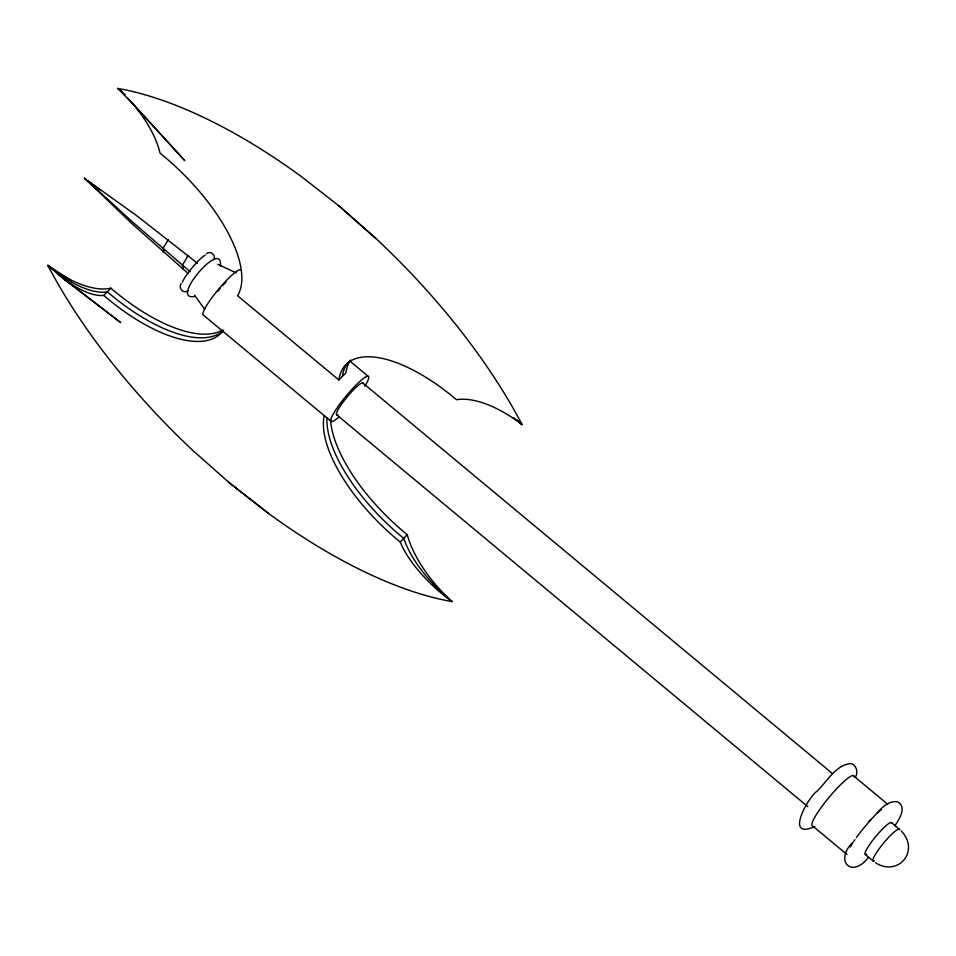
<?xml version="1.0" encoding="UTF-8"?>
<svg xmlns="http://www.w3.org/2000/svg" width="956" height="956" viewBox="0 0 956 956"><rect width="100%" height="100%" fill="white"/><g stroke="black" fill="none" stroke-linecap="round" stroke-linejoin="round"><path stroke-width="1.43" d="M190.292 271.851L132.43 221.864L84.415 178.103M213.845 259.817C216.343 255.3 210.667 250.293 206.568 253.615M88.311 181.043L136.194 215.315L197.103 262.96A28.919 4.589 -50.3 0 0 196.888 263.533M181.126 283.645C177.995 288.198 183.54 294.281 188.117 290.684M220.382 266.318C223.74 236.61 167.802 302.036 194.94 296.348M855.489 777.168C858.333 772.376 856.624 764.872 850.756 763.569C835.592 764.955 827.167 781.518 817.165 791.09C807.856 797.292 784.004 840.683 814.859 826.462M228.878 482.433L268.54 513.468A360.567 154.908 44.1 0 0 452.14 601.611A80.507 36.113 48.2 0 1 407.28 534.703A122.189 52.496 44.1 0 1 330.537 419.576M338.46 205.456L376.963 239.43A360.567 154.908 44.1 0 1 522.131 424.703A80.507 37.607 40.8 0 0 456.502 399.728A122.189 52.496 44.1 0 0 338.89 379.998L237.554 295.727A128.498 55.209 44.1 0 0 160.046 153.175A75.297 33.914 48.3 0 0 132.526 103.535L117.791 88.43A360.567 154.908 44.1 0 1 301.391 176.573L339.75 206.532L376.963 239.43M188.308 273.619L132.645 224.313L88.048 181.485M91.477 185.153L92.135 183.994L88.358 181.174M852.035 843.084C834.325 861.846 852.358 878.516 868.311 857.484M894.828 825.793C899.058 819.519 907.172 807.521 897.78 801.833C885.017 799.682 877.022 814.536 868.681 821.682M223.477 330.585A128.498 55.209 44.1 0 1 107.299 291.795A75.118 32.277 44.1 0 1 47.8 265.338L63.299 278.531A75.297 29.194 47.4 0 0 103.774 295.428L110.836 288.15A128.498 55.209 44.1 0 0 222.772 329.999M338.89 379.998L345.953 372.721A122.189 52.496 44.1 0 1 350.649 360.089M327 417.653A122.189 52.496 44.1 0 0 403.755 538.336A80.328 34.512 44.1 0 0 452.14 601.611A80.507 32.91 40.1 0 1 400.217 541.98L407.28 534.703M217.896 264.31L236.06 272.854M875.529 862.754C898.532 877.321 920.162 850.625 901.293 831.027M268.54 513.468L230.169 483.509L192.969 450.611A360.567 154.908 44.1 0 1 47.8 265.338L71.27 280.646M59.2 273.308L69.358 279.534M92.135 183.994L100.033 189.909M122.284 91.812L117.791 88.43A75.118 32.277 44.1 0 1 125.236 94.799M63.299 278.531L120.695 322.626L58.089 274.456M853.314 775.639L887.754 804.283M349.872 361.069L368.144 376.27M362.742 382.914L832.628 773.715M891.339 822.53L899.214 829.079M336.763 414.892L807.808 806.649M865.359 854.521L873.234 861.069M331.362 421.548L203.473 315.181A29.242 4.637 -50.3 0 1 216.928 291.233A29.242 4.637 -50.3 0 1 240.243 269.903M846.98 854.497L812.528 825.853A32.432 5.138 -50.3 0 1 830.167 796.025A32.432 5.138 -50.3 0 1 854.031 776.87M84.343 178.294L88.024 181.76M132.526 103.535L184.783 160.62L127.805 98.253M194.57 295.249L204.68 309.278M342.415 376.353A122.189 52.496 44.1 0 1 348.689 361.75M516.837 419.839A80.507 31.417 47.4 0 1 522.131 424.703A80.328 34.512 44.1 0 0 513.193 417.521M223.381 330.382A128.498 55.209 44.1 0 1 103.774 295.428M400.217 541.98A122.189 52.496 44.1 0 1 324.227 415.585M110.836 288.15A75.297 35.348 40.7 0 1 64.984 276.786M182.345 282.187A19.228 3.047 -50.3 0 1 192.801 266.927A19.228 3.047 -50.3 0 1 205.265 255.133M850.231 847.076A32.432 5.138 -50.3 0 1 852.836 842.798M853.588 841.639A32.432 5.138 -50.3 0 1 854.939 839.643M856.409 837.564A32.432 5.138 -50.3 0 1 871.263 819.4M877.106 813.413A32.432 5.138 -50.3 0 1 881.36 809.541M217.705 291.437A24.641 3.908 -50.3 0 1 220.191 288.461M222.7 285.593A24.641 3.908 -50.3 0 1 226.01 282.044M874.573 860.759A20.662 3.274 -50.3 0 1 882.747 844.148A20.662 3.274 -50.3 0 1 899.668 829.868M866.71 854.21A20.662 3.274 -50.3 0 1 874.871 837.599A20.662 3.274 -50.3 0 1 891.793 823.319M339.177 416.78A29.242 4.637 -50.3 0 1 334.158 412.454A29.242 4.637 -50.3 0 1 361.01 380.428A29.242 4.637 -50.3 0 1 364.857 386.164M338.113 414.593A20.662 3.274 -50.3 0 1 346.275 397.983A20.662 3.274 -50.3 0 1 363.196 383.691M197.103 262.96A28.919 4.589 -50.3 0 1 196.852 263.581M187.543 256.423A28.919 4.589 -50.3 0 1 187.926 255.324A28.919 4.589 -50.3 0 1 182.261 265.171A28.919 4.589 -50.3 0 1 182.572 268.851A28.919 4.589 -50.3 0 1 183.134 267.572M167.539 241.008A26.314 4.171 -50.3 0 1 168.005 239.574A26.314 4.171 -50.3 0 1 162.855 248.524A26.314 4.171 -50.3 0 1 163.141 251.882A26.314 4.171 -50.3 0 1 163.954 250.078"/></g></svg>
